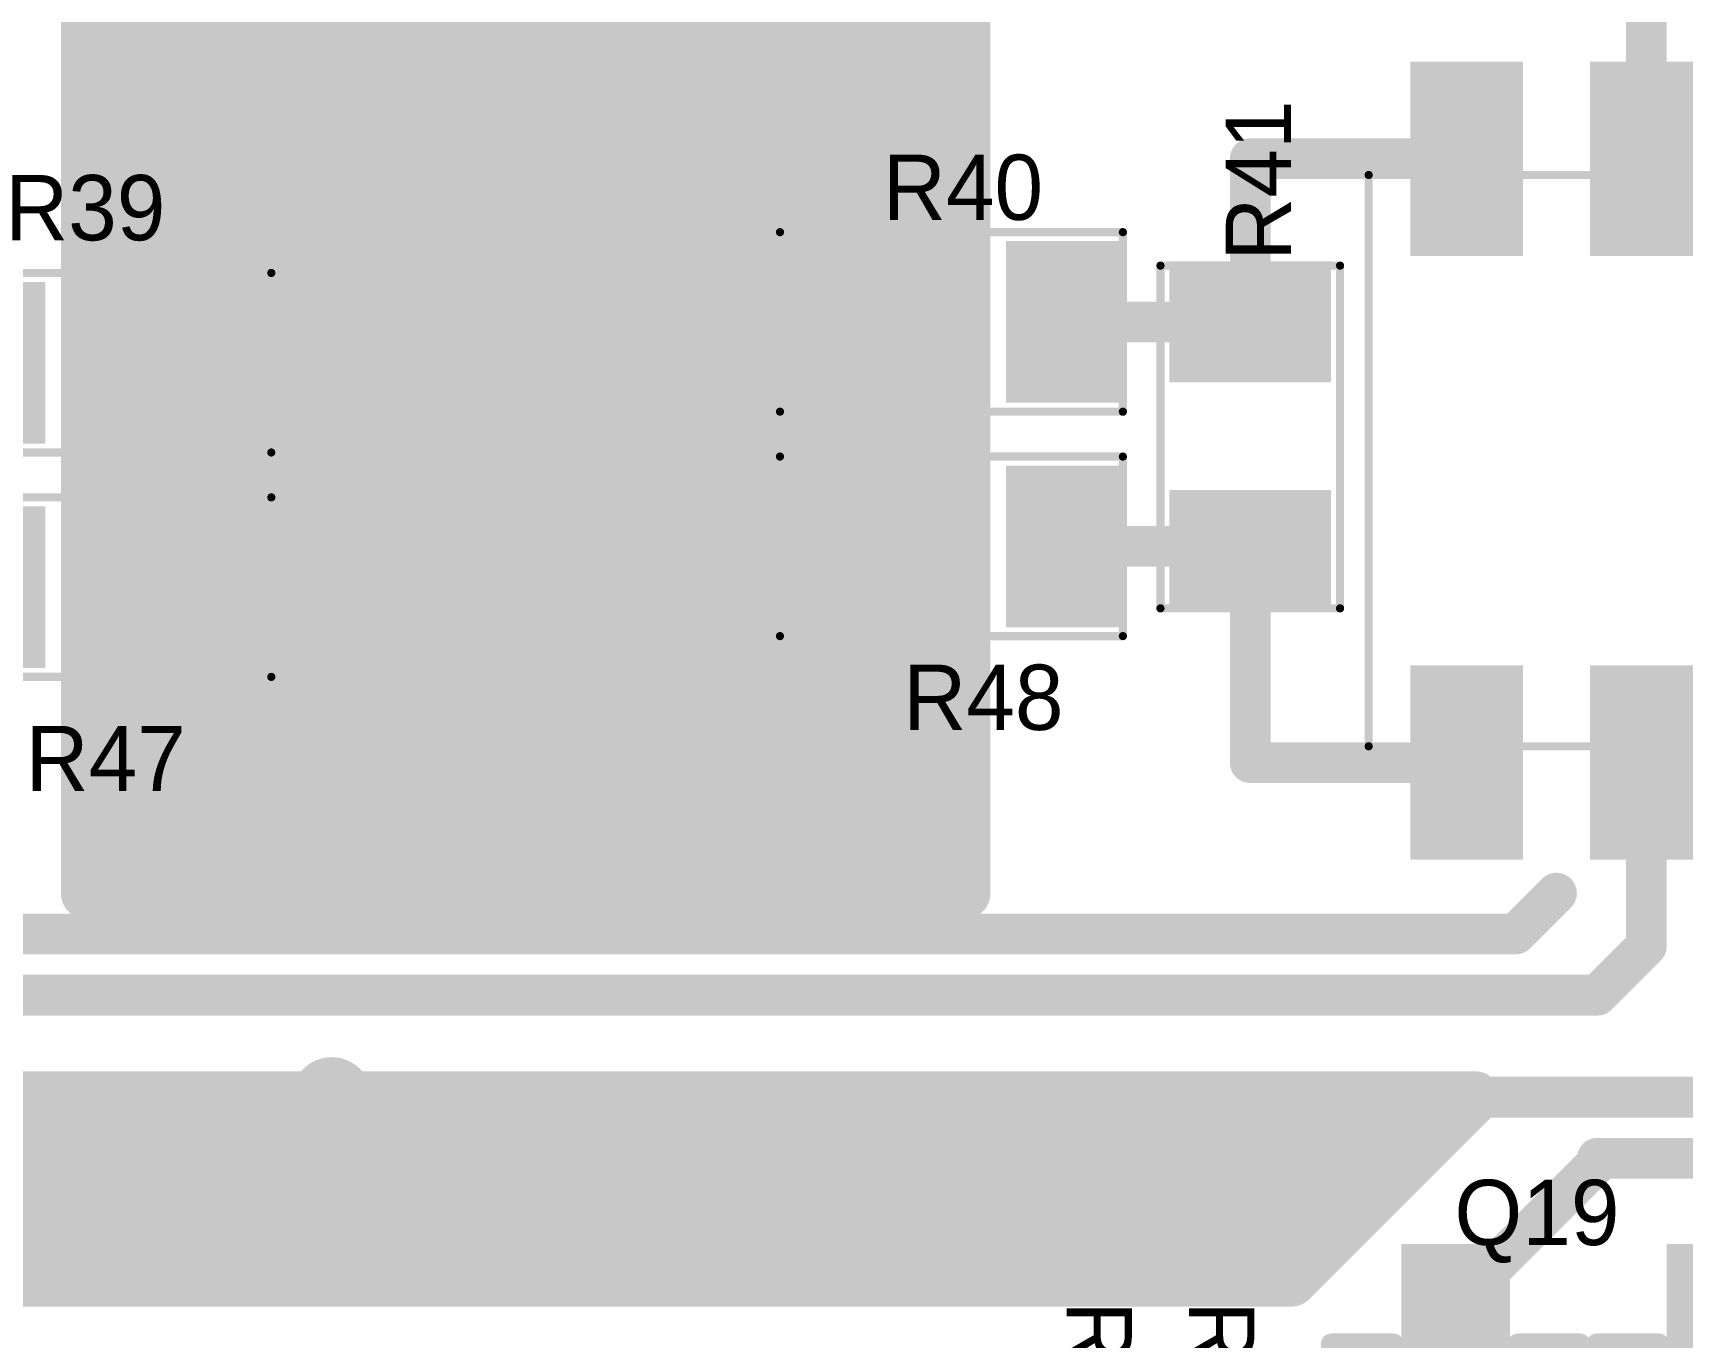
# Model space of a CAD drawing. Extents: x 416 to 470, y 213 to 332.
# Drawn here: x 437.09 to 457.3, y 267.56 to 283.54 of the extents above; entities that cross this region are included whole.
import ezdxf

# ---------------------------------------------------------------- set-up
doc = ezdxf.new("R2010")
doc.units = 0
for name, color, linetype in [('Top', 1, 'CONTINUOUS'), ('Top_Mask', 4, 'CONTINUOUS'), ('Top_Paste', 8, 'CONTINUOUS'), ('Top_Silk', 6, 'CONTINUOUS')]:
    doc.layers.add(name, color=color, linetype=linetype)

# ---------------------------------------------------------------- blocks, each defined once
blk = doc.blocks.new('UNIT_DISC')
at = {"linetype": 'CONTINUOUS', "const_width": 0.5}
blk.add_lwpolyline([(0.25, 0, 1), (-0.25, 0, 1)], format="xyb", close=True, dxfattribs=at)
blk = doc.blocks.new('SHAPE_EL_236_236_0_0_0_0')
at = {"xscale": 0.6, "yscale": 0.6, "zscale": 0.6}
blk.add_blockref('UNIT_DISC', (0, 0), dxfattribs=at)
blk = doc.blocks.new('SHAPE_EL_386_386_0_0_0_0')
at = {"xscale": 0.981, "yscale": 0.981, "zscale": 0.981}
blk.add_blockref('UNIT_DISC', (0, 0), dxfattribs=at)
blk = doc.blocks.new('0__40_41')
at = {"layer": 'Top'}
blk.add_blockref('SHAPE_EL_236_236_0_0_0_0', (0, 0), dxfattribs=at)
at = {"layer": 'Top_Mask'}
blk.add_blockref('SHAPE_EL_386_386_0_0_0_0', (0, 0), dxfattribs=at)
blk = doc.blocks.new('R_1206_7322')
at = {"layer": 'Top_Silk', "linetype": 'CONTINUOUS', "const_width": 0.1}
for points in [[(435.81, 277.85), (435.81, 275.65)], [(440.01, 277.85), (435.81, 277.85)], [(440.01, 275.65), (440.01, 277.85)], [(435.81, 275.65), (440.01, 275.65)]]:
    blk.add_lwpolyline(points, dxfattribs=at)
at = {"layer": 'Top_Silk', "xscale": 0.1, "yscale": 0.1, "zscale": 0.1}
for p in [(435.81, 277.85), (435.81, 277.85), (440.01, 277.85), (440.01, 277.85), (435.81, 275.65), (435.81, 275.65), (440.01, 275.65), (440.01, 275.65)]:
    blk.add_blockref('UNIT_DISC', p, dxfattribs=at)
blk = doc.blocks.new('SHAPE_SQ_433_629_0_0_0_0')
blk.add_solid([(-0.55, -0.8), (0.55, -0.8), (-0.55, 0.8), (0.55, 0.8)])
blk = doc.blocks.new('SHAPE_SQ_583_779_0_0_0_0')
blk.add_solid([(-0.7405, -0.9905), (0.7405, -0.9905), (-0.7405, 0.9905), (0.7405, 0.9905)])
blk = doc.blocks.new('0_9x1_6243')
at = {"layer": 'Top'}
blk.add_blockref('SHAPE_SQ_433_629_0_0_0_0', (0, 0), dxfattribs=at)
at = {"layer": 'Top_Mask'}
blk.add_blockref('SHAPE_SQ_583_779_0_0_0_0', (0, 0), dxfattribs=at)
at = {"layer": 'Top_Paste'}
blk.add_blockref('SHAPE_SQ_433_629_0_0_0_0', (0, 0), dxfattribs=at)
blk = doc.blocks.new('0_9x1_641')
at = {"layer": 'Top'}
blk.add_blockref('SHAPE_SQ_433_629_0_0_0_0', (0, 0), dxfattribs=at)
at = {"layer": 'Top_Mask'}
blk.add_blockref('SHAPE_SQ_583_779_0_0_0_0', (0, 0), dxfattribs=at)
at = {"layer": 'Top_Paste'}
blk.add_blockref('SHAPE_SQ_433_629_0_0_0_0', (0, 0), dxfattribs=at)
blk = doc.blocks.new('R47')
for name, p in [('R_1206_7322', (0, 0)), ('0_9x1_6243', (436.5, 276.75)), ('0_9x1_641', (439.3, 276.75))]:
    blk.add_blockref(name, p)
at = {"layer": 'Top_Silk'}
blk.add_text('R47', height=0.8, dxfattribs=at).set_placement((437, 274.25))
blk = doc.blocks.new('R_1206_7335')
at = {"layer": 'Top_Silk', "linetype": 'CONTINUOUS', "const_width": 0.1}
for points in [[(435.81, 280.6), (435.81, 278.4)], [(440.01, 280.6), (435.81, 280.6)], [(440.01, 278.4), (440.01, 280.6)], [(435.81, 278.4), (440.01, 278.4)]]:
    blk.add_lwpolyline(points, dxfattribs=at)
at = {"layer": 'Top_Silk', "xscale": 0.1, "yscale": 0.1, "zscale": 0.1}
for p in [(435.81, 280.6), (435.81, 280.6), (440.01, 280.6), (440.01, 280.6), (435.81, 278.4), (435.81, 278.4), (440.01, 278.4), (440.01, 278.4)]:
    blk.add_blockref('UNIT_DISC', p, dxfattribs=at)
blk = doc.blocks.new('0_9x1_6241')
at = {"layer": 'Top'}
blk.add_blockref('SHAPE_SQ_433_629_0_0_0_0', (0, 0), dxfattribs=at)
at = {"layer": 'Top_Mask'}
blk.add_blockref('SHAPE_SQ_583_779_0_0_0_0', (0, 0), dxfattribs=at)
at = {"layer": 'Top_Paste'}
blk.add_blockref('SHAPE_SQ_433_629_0_0_0_0', (0, 0), dxfattribs=at)
blk = doc.blocks.new('R39')
for name, p in [('R_1206_7335', (0, 0)), ('0_9x1_6241', (436.5, 279.5)), ('0_9x1_641', (439.3, 279.5))]:
    blk.add_blockref(name, p)
at = {"layer": 'Top_Silk'}
blk.add_text('R39', height=0.8, dxfattribs=at).set_placement((436.75, 281))
blk = doc.blocks.new('R_0603_7447')
at = {"layer": 'Top_Silk', "linetype": 'CONTINUOUS', "const_width": 0.1}
for points in [[(451.025, 265.425), (452.475, 265.425)], [(451.025, 263.075), (451.025, 265.425)], [(452.475, 265.425), (452.475, 263.075)], [(452.475, 263.075), (451.025, 263.075)]]:
    blk.add_lwpolyline(points, dxfattribs=at)
at = {"layer": 'Top_Silk', "xscale": 0.1, "yscale": 0.1, "zscale": 0.1}
for p in [(451.025, 265.425), (451.025, 265.425), (452.475, 265.425), (452.475, 265.425), (451.025, 263.075), (451.025, 263.075), (452.475, 263.075), (452.475, 263.075)]:
    blk.add_blockref('UNIT_DISC', p, dxfattribs=at)
blk = doc.blocks.new('SHAPE_SQ_236_354_0_0_0_0')
blk.add_solid([(-0.3, -0.45), (0.3, -0.45), (-0.3, 0.45), (0.3, 0.45)])
blk = doc.blocks.new('SHAPE_SQ_386_504_0_0_0_0')
blk.add_solid([(-0.4905, -0.6405), (0.4905, -0.6405), (-0.4905, 0.6405), (0.4905, 0.6405)])
blk = doc.blocks.new('0_6x0_928')
at = {"layer": 'Top'}
blk.add_blockref('SHAPE_SQ_236_354_0_0_0_0', (0, 0), dxfattribs=at)
at = {"layer": 'Top_Mask'}
blk.add_blockref('SHAPE_SQ_386_504_0_0_0_0', (0, 0), dxfattribs=at)
at = {"layer": 'Top_Paste'}
blk.add_blockref('SHAPE_SQ_236_354_0_0_0_0', (0, 0), dxfattribs=at)
blk = doc.blocks.new('0_6x0_958')
at = {"layer": 'Top'}
blk.add_blockref('SHAPE_SQ_236_354_0_0_0_0', (0, 0), dxfattribs=at)
at = {"layer": 'Top_Mask'}
blk.add_blockref('SHAPE_SQ_386_504_0_0_0_0', (0, 0), dxfattribs=at)
at = {"layer": 'Top_Paste'}
blk.add_blockref('SHAPE_SQ_236_354_0_0_0_0', (0, 0), dxfattribs=at)
blk = doc.blocks.new('R52')
blk.add_blockref('R_0603_7447', (0, 0))
at = {"rotation": 270}
for name, p in [('0_6x0_928', (451.75, 265)), ('0_6x0_958', (451.75, 263.5))]:
    blk.add_blockref(name, p, dxfattribs=at)
at = {"layer": 'Top_Silk'}
blk.add_text('R52', height=0.8, rotation=270, dxfattribs=at).set_placement((451.25, 268))
blk = doc.blocks.new('SOT_23_A1A2K__7459')
at = {"layer": 'Top_Silk', "linetype": 'CONTINUOUS', "const_width": 0.254}
for points in [[(452.99199, 267.4772), (453.754, 267.4772)], [(452.992, 266.46119), (452.99199, 267.4772)], [(455.278, 267.4772), (456.04001, 267.4772)], [(456.04001, 266.4612), (456.04001, 267.4772)], [(454.262, 266.20719), (454.77, 266.20719)]]:
    blk.add_lwpolyline(points, dxfattribs=at)
at = {"layer": 'Top_Silk', "xscale": 0.254, "yscale": 0.254, "zscale": 0.254}
for p in [(452.99199, 267.4772), (452.99199, 267.4772), (453.754, 267.4772), (455.278, 267.4772), (456.04001, 267.4772), (456.04001, 267.4772), (452.992, 266.46119), (456.04001, 266.4612), (454.262, 266.20719), (454.77, 266.20719)]:
    blk.add_blockref('UNIT_DISC', p, dxfattribs=at)
blk = doc.blocks.new('SHAPE_SQ_374_433_0_0_0_0')
blk.add_solid([(-0.475, -0.55), (0.475, -0.55), (-0.475, 0.55), (0.475, 0.55)])
blk = doc.blocks.new('SHAPE_SQ_524_583_0_0_0_0')
blk.add_solid([(-0.6655, -0.7405), (0.6655, -0.7405), (-0.6655, 0.7405), (0.6655, 0.7405)])
blk = doc.blocks.new('P_SX32Y32D0T32')
at = {"layer": 'Top'}
blk.add_blockref('SHAPE_SQ_374_433_0_0_0_0', (0, 0), dxfattribs=at)
at = {"layer": 'Top_Mask'}
blk.add_blockref('SHAPE_SQ_524_583_0_0_0_0', (0, 0), dxfattribs=at)
at = {"layer": 'Top_Paste'}
blk.add_blockref('SHAPE_SQ_374_433_0_0_0_0', (0, 0), dxfattribs=at)
blk = doc.blocks.new('P_SX32Y32D0T21')
at = {"layer": 'Top'}
blk.add_blockref('SHAPE_SQ_374_433_0_0_0_0', (0, 0), dxfattribs=at)
at = {"layer": 'Top_Mask'}
blk.add_blockref('SHAPE_SQ_524_583_0_0_0_0', (0, 0), dxfattribs=at)
at = {"layer": 'Top_Paste'}
blk.add_blockref('SHAPE_SQ_374_433_0_0_0_0', (0, 0), dxfattribs=at)
blk = doc.blocks.new('P_SX32Y32D0T269')
at = {"layer": 'Top'}
blk.add_blockref('SHAPE_SQ_374_433_0_0_0_0', (0, 0), dxfattribs=at)
at = {"layer": 'Top_Mask'}
blk.add_blockref('SHAPE_SQ_524_583_0_0_0_0', (0, 0), dxfattribs=at)
at = {"layer": 'Top_Paste'}
blk.add_blockref('SHAPE_SQ_374_433_0_0_0_0', (0, 0), dxfattribs=at)
blk = doc.blocks.new('Q19')
for name, p in [('P_SX32Y32D0T269', (454.51601, 267.9598)), ('SOT_23_A1A2K__7459', (0, 0)), ('P_SX32Y32D0T21', (453.5, 265.75)), ('P_SX32Y32D0T32', (455.532, 265.75))]:
    blk.add_blockref(name, p)
at = {"layer": 'Top_Silk'}
blk.add_text('Q19', height=0.8, dxfattribs=at).set_placement((454.5, 268.6875))
blk = doc.blocks.new('R_1206_7585')
at = {"layer": 'Top_Silk', "linetype": 'CONTINUOUS', "const_width": 0.1}
for points in [[(453.1, 280.69), (450.9, 280.69)], [(450.9, 280.69), (450.9, 276.49)], [(453.1, 276.49), (453.1, 280.69)], [(450.9, 276.49), (453.1, 276.49)]]:
    blk.add_lwpolyline(points, dxfattribs=at)
at = {"layer": 'Top_Silk', "xscale": 0.1, "yscale": 0.1, "zscale": 0.1}
for p in [(450.9, 280.69), (450.9, 280.69), (453.1, 280.69), (453.1, 280.69), (450.9, 276.49), (450.9, 276.49), (453.1, 276.49), (453.1, 276.49)]:
    blk.add_blockref('UNIT_DISC', p, dxfattribs=at)
blk = doc.blocks.new('0_9x1_6246')
at = {"layer": 'Top'}
blk.add_blockref('SHAPE_SQ_433_629_0_0_0_0', (0, 0), dxfattribs=at)
at = {"layer": 'Top_Mask'}
blk.add_blockref('SHAPE_SQ_583_779_0_0_0_0', (0, 0), dxfattribs=at)
at = {"layer": 'Top_Paste'}
blk.add_blockref('SHAPE_SQ_433_629_0_0_0_0', (0, 0), dxfattribs=at)
blk = doc.blocks.new('0_9x1_6244')
at = {"layer": 'Top'}
blk.add_blockref('SHAPE_SQ_433_629_0_0_0_0', (0, 0), dxfattribs=at)
at = {"layer": 'Top_Mask'}
blk.add_blockref('SHAPE_SQ_583_779_0_0_0_0', (0, 0), dxfattribs=at)
at = {"layer": 'Top_Paste'}
blk.add_blockref('SHAPE_SQ_433_629_0_0_0_0', (0, 0), dxfattribs=at)
blk = doc.blocks.new('R41')
blk.add_blockref('R_1206_7585', (0, 0))
at = {"rotation": 270}
for name, p in [('0_9x1_6246', (452, 280)), ('0_9x1_6244', (452, 277.2))]:
    blk.add_blockref(name, p, dxfattribs=at)
at = {"layer": 'Top_Silk'}
blk.add_text('R41', height=0.8, rotation=90, dxfattribs=at).set_placement((452.5, 280.75))
blk = doc.blocks.new('R_1206_7887')
at = {"layer": 'Top_Silk', "linetype": 'CONTINUOUS', "const_width": 0.1}
for points in [[(446.24, 278.35), (446.24, 276.15)], [(450.44, 278.35), (446.24, 278.35)], [(450.44, 276.15), (450.44, 278.35)], [(446.24, 276.15), (450.44, 276.15)]]:
    blk.add_lwpolyline(points, dxfattribs=at)
at = {"layer": 'Top_Silk', "xscale": 0.1, "yscale": 0.1, "zscale": 0.1}
for p in [(446.24, 278.35), (446.24, 278.35), (450.44, 278.35), (450.44, 278.35), (446.24, 276.15), (446.24, 276.15), (450.44, 276.15), (450.44, 276.15)]:
    blk.add_blockref('UNIT_DISC', p, dxfattribs=at)
blk = doc.blocks.new('R48')
blk.add_blockref('R_1206_7887', (0, 0))
at = {"rotation": 180}
for name, p in [('0_9x1_641', (446.95, 277.25)), ('0_9x1_6244', (449.75, 277.25))]:
    blk.add_blockref(name, p, dxfattribs=at)
at = {"layer": 'Top_Silk'}
blk.add_text('R48', height=0.8, dxfattribs=at).set_placement((447.75, 275))
blk = doc.blocks.new('R_0603_8150')
at = {"layer": 'Top_Silk', "linetype": 'CONTINUOUS', "const_width": 0.1}
for points in [[(449.525, 265.425), (450.975, 265.425)], [(449.525, 263.075), (449.525, 265.425)], [(450.975, 265.425), (450.975, 263.075)], [(450.975, 263.075), (449.525, 263.075)]]:
    blk.add_lwpolyline(points, dxfattribs=at)
at = {"layer": 'Top_Silk', "xscale": 0.1, "yscale": 0.1, "zscale": 0.1}
for p in [(449.525, 265.425), (449.525, 265.425), (450.975, 265.425), (450.975, 265.425), (449.525, 263.075), (449.525, 263.075), (450.975, 263.075), (450.975, 263.075)]:
    blk.add_blockref('UNIT_DISC', p, dxfattribs=at)
blk = doc.blocks.new('0_6x0_929')
at = {"layer": 'Top'}
blk.add_blockref('SHAPE_SQ_236_354_0_0_0_0', (0, 0), dxfattribs=at)
at = {"layer": 'Top_Mask'}
blk.add_blockref('SHAPE_SQ_386_504_0_0_0_0', (0, 0), dxfattribs=at)
at = {"layer": 'Top_Paste'}
blk.add_blockref('SHAPE_SQ_236_354_0_0_0_0', (0, 0), dxfattribs=at)
blk = doc.blocks.new('0_6x0_957')
at = {"layer": 'Top'}
blk.add_blockref('SHAPE_SQ_236_354_0_0_0_0', (0, 0), dxfattribs=at)
at = {"layer": 'Top_Mask'}
blk.add_blockref('SHAPE_SQ_386_504_0_0_0_0', (0, 0), dxfattribs=at)
at = {"layer": 'Top_Paste'}
blk.add_blockref('SHAPE_SQ_236_354_0_0_0_0', (0, 0), dxfattribs=at)
blk = doc.blocks.new('R51')
blk.add_blockref('R_0603_8150', (0, 0))
at = {"rotation": 270}
for name, p in [('0_6x0_929', (450.25, 265)), ('0_6x0_957', (450.25, 263.5))]:
    blk.add_blockref(name, p, dxfattribs=at)
at = {"layer": 'Top_Silk'}
blk.add_text('R51', height=0.8, rotation=270, dxfattribs=at).set_placement((449.75, 268))
blk = doc.blocks.new('SOT_23_A1A2K__8176')
at = {"layer": 'Top_Silk', "linetype": 'CONTINUOUS', "const_width": 0.254}
for points in [[(456.24199, 267.4772), (457.004, 267.4772)], [(456.242, 266.46119), (456.24199, 267.4772)], [(458.528, 267.4772), (459.29001, 267.4772)], [(459.29001, 266.4612), (459.29001, 267.4772)], [(457.512, 266.20719), (458.02, 266.20719)]]:
    blk.add_lwpolyline(points, dxfattribs=at)
at = {"layer": 'Top_Silk', "xscale": 0.254, "yscale": 0.254, "zscale": 0.254}
for p in [(456.24199, 267.4772), (456.24199, 267.4772), (457.004, 267.4772), (458.528, 267.4772), (459.29001, 267.4772), (459.29001, 267.4772), (456.242, 266.46119), (459.29001, 266.4612), (457.512, 266.20719), (458.02, 266.20719)]:
    blk.add_blockref('UNIT_DISC', p, dxfattribs=at)
blk = doc.blocks.new('P_SX32Y32D0T23')
at = {"layer": 'Top'}
blk.add_blockref('SHAPE_SQ_374_433_0_0_0_0', (0, 0), dxfattribs=at)
at = {"layer": 'Top_Mask'}
blk.add_blockref('SHAPE_SQ_524_583_0_0_0_0', (0, 0), dxfattribs=at)
at = {"layer": 'Top_Paste'}
blk.add_blockref('SHAPE_SQ_374_433_0_0_0_0', (0, 0), dxfattribs=at)
blk = doc.blocks.new('P_SX32Y32D0T270')
at = {"layer": 'Top'}
blk.add_blockref('SHAPE_SQ_374_433_0_0_0_0', (0, 0), dxfattribs=at)
at = {"layer": 'Top_Mask'}
blk.add_blockref('SHAPE_SQ_524_583_0_0_0_0', (0, 0), dxfattribs=at)
at = {"layer": 'Top_Paste'}
blk.add_blockref('SHAPE_SQ_374_433_0_0_0_0', (0, 0), dxfattribs=at)
blk = doc.blocks.new('Q110')
for name, p in [('P_SX32Y32D0T270', (457.76601, 267.9598)), ('SOT_23_A1A2K__8176', (0, 0)), ('P_SX32Y32D0T23', (456.75, 265.75)), ('P_SX32Y32D0T32', (458.782, 265.75))]:
    blk.add_blockref(name, p)
at = {"layer": 'Top_Silk'}
blk.add_text('Q110', height=0.8, dxfattribs=at).set_placement((458.25, 268.6875))
blk = doc.blocks.new('R_1206_8226')
at = {"layer": 'Top_Silk', "linetype": 'CONTINUOUS', "const_width": 0.1}
for points in [[(446.24, 281.1), (446.24, 278.9)], [(450.44, 281.1), (446.24, 281.1)], [(450.44, 278.9), (450.44, 281.1)], [(446.24, 278.9), (450.44, 278.9)]]:
    blk.add_lwpolyline(points, dxfattribs=at)
at = {"layer": 'Top_Silk', "xscale": 0.1, "yscale": 0.1, "zscale": 0.1}
for p in [(446.24, 281.1), (446.24, 281.1), (450.44, 281.1), (450.44, 281.1), (446.24, 278.9), (446.24, 278.9), (450.44, 278.9), (450.44, 278.9)]:
    blk.add_blockref('UNIT_DISC', p, dxfattribs=at)
blk = doc.blocks.new('R40')
blk.add_blockref('R_1206_8226', (0, 0))
at = {"rotation": 180}
for name, p in [('0_9x1_641', (446.95, 280)), ('0_9x1_6246', (449.75, 280))]:
    blk.add_blockref(name, p, dxfattribs=at)
at = {"layer": 'Top_Silk'}
blk.add_text('R40', height=0.8, dxfattribs=at).set_placement((447.5, 281.25))
blk = doc.blocks.new('G6K_2F_8700')
at = {"layer": 'Top_Silk', "linetype": 'CONTINUOUS', "const_width": 0.1}
for points in [[(453.45, 274.8), (453.45, 281.8)], [(453.45, 281.8), (463.45, 281.8)], [(463.45, 281.8), (463.45, 274.8)], [(463.45, 274.8), (453.45, 274.8)]]:
    blk.add_lwpolyline(points, dxfattribs=at)
at = {"layer": 'Top_Silk', "xscale": 0.1, "yscale": 0.1, "zscale": 0.1}
for p in [(453.45, 281.8), (453.45, 281.8), (463.45, 281.8), (463.45, 281.8), (453.45, 274.8), (453.45, 274.8), (463.45, 274.8), (463.45, 274.8)]:
    blk.add_blockref('UNIT_DISC', p, dxfattribs=at)
blk = doc.blocks.new('SHAPE_SQ_787_393_0_0_0_0')
blk.add_solid([(-1, -0.5), (1, -0.5), (-1, 0.5), (1, 0.5)])
blk = doc.blocks.new('SHAPE_SQ_937_543_0_0_0_0')
blk.add_solid([(-1.1905, -0.6905), (1.1905, -0.6905), (-1.1905, 0.6905), (1.1905, 0.6905)])
blk = doc.blocks.new('2_0x1_041')
at = {"layer": 'Top'}
blk.add_blockref('SHAPE_SQ_787_393_0_0_0_0', (0, 0), dxfattribs=at)
at = {"layer": 'Top_Mask'}
blk.add_blockref('SHAPE_SQ_937_543_0_0_0_0', (0, 0), dxfattribs=at)
at = {"layer": 'Top_Paste'}
blk.add_blockref('SHAPE_SQ_787_393_0_0_0_0', (0, 0), dxfattribs=at)
blk = doc.blocks.new('2_0x1_0269')
at = {"layer": 'Top'}
blk.add_blockref('SHAPE_SQ_787_393_0_0_0_0', (0, 0), dxfattribs=at)
at = {"layer": 'Top_Mask'}
blk.add_blockref('SHAPE_SQ_937_543_0_0_0_0', (0, 0), dxfattribs=at)
at = {"layer": 'Top_Paste'}
blk.add_blockref('SHAPE_SQ_787_393_0_0_0_0', (0, 0), dxfattribs=at)
blk = doc.blocks.new('2_0x1_0133')
at = {"layer": 'Top'}
blk.add_blockref('SHAPE_SQ_787_393_0_0_0_0', (0, 0), dxfattribs=at)
at = {"layer": 'Top_Mask'}
blk.add_blockref('SHAPE_SQ_937_543_0_0_0_0', (0, 0), dxfattribs=at)
at = {"layer": 'Top_Paste'}
blk.add_blockref('SHAPE_SQ_787_393_0_0_0_0', (0, 0), dxfattribs=at)
blk = doc.blocks.new('2_0x1_0230')
at = {"layer": 'Top'}
blk.add_blockref('SHAPE_SQ_787_393_0_0_0_0', (0, 0), dxfattribs=at)
at = {"layer": 'Top_Mask'}
blk.add_blockref('SHAPE_SQ_937_543_0_0_0_0', (0, 0), dxfattribs=at)
at = {"layer": 'Top_Paste'}
blk.add_blockref('SHAPE_SQ_787_393_0_0_0_0', (0, 0), dxfattribs=at)
blk = doc.blocks.new('2_0x1_0246')
at = {"layer": 'Top'}
blk.add_blockref('SHAPE_SQ_787_393_0_0_0_0', (0, 0), dxfattribs=at)
at = {"layer": 'Top_Mask'}
blk.add_blockref('SHAPE_SQ_937_543_0_0_0_0', (0, 0), dxfattribs=at)
at = {"layer": 'Top_Paste'}
blk.add_blockref('SHAPE_SQ_787_393_0_0_0_0', (0, 0), dxfattribs=at)
blk = doc.blocks.new('2_0x1_0244')
at = {"layer": 'Top'}
blk.add_blockref('SHAPE_SQ_787_393_0_0_0_0', (0, 0), dxfattribs=at)
at = {"layer": 'Top_Mask'}
blk.add_blockref('SHAPE_SQ_937_543_0_0_0_0', (0, 0), dxfattribs=at)
at = {"layer": 'Top_Paste'}
blk.add_blockref('SHAPE_SQ_787_393_0_0_0_0', (0, 0), dxfattribs=at)
blk = doc.blocks.new('2_0x1_0229')
at = {"layer": 'Top'}
blk.add_blockref('SHAPE_SQ_787_393_0_0_0_0', (0, 0), dxfattribs=at)
at = {"layer": 'Top_Mask'}
blk.add_blockref('SHAPE_SQ_937_543_0_0_0_0', (0, 0), dxfattribs=at)
at = {"layer": 'Top_Paste'}
blk.add_blockref('SHAPE_SQ_787_393_0_0_0_0', (0, 0), dxfattribs=at)
blk = doc.blocks.new('RL7')
at = {"rotation": 270}
for name, p in [('2_0x1_0246', (454.65, 282)), ('2_0x1_0230', (456.85, 282)), ('2_0x1_0133', (459.05, 282)), ('2_0x1_041', (462.25, 282)), ('2_0x1_0244', (454.65, 274.6)), ('2_0x1_0229', (456.85, 274.6)), ('2_0x1_0133', (459.05, 274.6)), ('2_0x1_0269', (462.25, 274.6))]:
    blk.add_blockref(name, p, dxfattribs=at)
blk.add_blockref('G6K_2F_8700', (0, 0))
blk = doc.blocks.new('CUPOUR_L1_F0_TT45_9617')
at = {"layer": 'Top', "linetype": 'CONTINUOUS', "const_width": 0.635}
for points in [[(431.75, 270.5), (434, 268.25)], [(454.75, 270.5), (431.75, 270.5)], [(452.5, 268.25), (454.75, 270.5)], [(432.095, 270.155), (454.405, 270.155)], [(432.57125, 269.67875), (453.92875, 269.67875)], [(433.0475, 269.2025), (453.4525, 269.2025)], [(433.52375, 268.72625), (452.97625, 268.72625)], [(434, 268.25), (452.5, 268.25)], [(434, 268.25), (452.5, 268.25)]]:
    blk.add_lwpolyline(points, dxfattribs=at)
at = {"layer": 'Top', "xscale": 0.635, "yscale": 0.635, "zscale": 0.635}
for p in [(431.75, 270.5), (431.75, 270.5), (454.75, 270.5), (454.75, 270.5), (432.095, 270.155), (454.405, 270.155), (432.57125, 269.67875), (453.92875, 269.67875), (433.0475, 269.2025), (453.4525, 269.2025), (433.52375, 268.72625), (452.97625, 268.72625), (434, 268.25), (434, 268.25), (434, 268.25), (452.5, 268.25), (452.5, 268.25), (452.5, 268.25)]:
    blk.add_blockref('UNIT_DISC', p, dxfattribs=at)
blk = doc.blocks.new('CUPOUR_L1_F0_TT45_9889')
at = {"layer": 'Top', "linetype": 'CONTINUOUS'}
for points, const_width in [([(437.75, 315.25), (437.75, 273)], 0.635), ([(448.5, 273), (448.5, 315.25)], 0.635), ([(437.75, 283.4775), (448.5, 283.4775)], 0.635), ([(437.75, 283.00125), (448.5, 283.00125)], 0.635), ([(437.75, 282.525), (448.5, 282.525)], 0.635), ([(437.75, 282.04875), (448.5, 282.04875)], 0.635), ([(437.75, 281.5725), (448.5, 281.5725)], 0.635), ([(446.0422, 281.1578), (446.4, 281.30601)], 0.635), ([(446.4, 281.30601), (447.5, 281.30601)], 0.635), ([(447.5, 281.30601), (447.8578, 281.1578)], 0.635), ([(437.75, 281.09625), (446.0167, 281.09625)], 0.635), ([(445.89399, 280.8), (446.0422, 281.1578)], 0.635), ([(446.5905, 280.6095), (446.0422, 281.1578)], 0.381), ([(447.3095, 280.6095), (447.8578, 281.1578)], 0.381), ([(447.8578, 281.1578), (448.00601, 280.8)], 0.635), ([(447.88329, 281.09625), (448.5, 281.09625)], 0.635), ([(438.3922, 280.6578), (438.75, 280.80601)], 0.635), ([(438.75, 280.80601), (439.85, 280.80601)], 0.635), ([(439.85, 280.80601), (440.2078, 280.6578)], 0.635), ([(445.89399, 279.2), (445.89399, 280.8)], 0.635), ([(448.00601, 280.8), (448.00601, 279.2)], 0.635), ([(437.75, 280.62), (438.37654, 280.62)], 0.635), ([(438.24399, 280.3), (438.3922, 280.6578)], 0.635), ([(440.2078, 280.6578), (440.35601, 280.3)], 0.635), ([(440.22345, 280.62), (445.89399, 280.62)], 0.635), ([(448.00601, 280.62), (448.5, 280.62)], 0.635), ([(438.9405, 280.1095), (438.3922, 280.6578)], 0.381), ([(439.6595, 280.1095), (440.2078, 280.6578)], 0.381), ([(438.24399, 278.7), (438.24399, 280.3)], 0.635), ([(440.35601, 280.3), (440.35601, 278.7)], 0.635), ([(437.75, 280.14375), (438.24399, 280.14375)], 0.635), ([(440.35601, 280.14375), (445.89399, 280.14375)], 0.635), ([(448.00601, 280.14375), (448.5, 280.14375)], 0.635), ([(437.75, 279.6675), (438.24399, 279.6675)], 0.635), ([(440.35601, 279.6675), (445.89399, 279.6675)], 0.635), ([(448.00601, 279.6675), (448.5, 279.6675)], 0.635), ([(437.75, 279.19125), (438.24399, 279.19125)], 0.635), ([(440.35601, 279.19125), (445.89761, 279.19125)], 0.635), ([(446.0422, 278.8422), (445.89399, 279.2)], 0.635), ([(446.5905, 279.3905), (446.0422, 278.8422)], 0.381), ([(447.3095, 279.3905), (447.8578, 278.8422)], 0.381), ([(448.00601, 279.2), (447.8578, 278.8422)], 0.635), ([(448.00238, 279.19125), (448.5, 279.19125)], 0.635), ([(446.4, 278.69399), (446.0422, 278.8422)], 0.635), ([(447.8578, 278.8422), (447.5, 278.69399)], 0.635), ([(437.75, 278.715), (438.24399, 278.715)], 0.635), ([(438.3922, 278.3422), (438.24399, 278.7)], 0.635), ([(438.9405, 278.8905), (438.3922, 278.3422)], 0.381), ([(439.6595, 278.8905), (440.2078, 278.3422)], 0.381), ([(440.35601, 278.7), (440.2078, 278.3422)], 0.635), ([(440.35601, 278.715), (446.34927, 278.715)], 0.635), ([(447.5, 278.69399), (446.4, 278.69399)], 0.635), ([(447.55072, 278.715), (448.5, 278.715)], 0.635), ([(445.89399, 278.05), (446.0422, 278.4078)], 0.635), ([(446.0422, 278.4078), (446.4, 278.55601)], 0.635), ([(446.4, 278.55601), (447.5, 278.55601)], 0.635), ([(447.5, 278.55601), (447.8578, 278.4078)], 0.635), ([(447.8578, 278.4078), (448.00601, 278.05)], 0.635), ([(437.75, 278.23875), (438.64194, 278.23875)], 0.635), ([(438.75, 278.19399), (438.3922, 278.3422)], 0.635), ([(439.85, 278.19399), (438.75, 278.19399)], 0.635), ([(440.2078, 278.3422), (439.85, 278.19399)], 0.635), ([(439.95805, 278.23875), (445.97217, 278.23875)], 0.635), ([(446.5905, 277.8595), (446.0422, 278.4078)], 0.381), ([(447.3095, 277.8595), (447.8578, 278.4078)], 0.381), ([(447.92782, 278.23875), (448.5, 278.23875)], 0.635), ([(438.3922, 277.9078), (438.75, 278.05601)], 0.635), ([(438.75, 278.05601), (439.85, 278.05601)], 0.635), ([(439.85, 278.05601), (440.2078, 277.9078)], 0.635), ([(445.89399, 276.45), (445.89399, 278.05)], 0.635), ([(448.00601, 278.05), (448.00601, 276.45)], 0.635), ([(437.75, 277.7625), (438.33201, 277.7625)], 0.635), ([(438.24399, 277.55), (438.3922, 277.9078)], 0.635), ([(438.9405, 277.3595), (438.3922, 277.9078)], 0.381), ([(439.6595, 277.3595), (440.2078, 277.9078)], 0.381), ([(440.2078, 277.9078), (440.35601, 277.55)], 0.635), ([(440.26798, 277.7625), (445.89399, 277.7625)], 0.635), ([(448.00601, 277.7625), (448.5, 277.7625)], 0.635), ([(438.24399, 275.95), (438.24399, 277.55)], 0.635), ([(440.35601, 277.55), (440.35601, 275.95)], 0.635), ([(437.75, 277.28625), (438.24399, 277.28625)], 0.635), ([(440.35601, 277.28625), (445.89399, 277.28625)], 0.635), ([(448.00601, 277.28625), (448.5, 277.28625)], 0.635), ([(437.75, 276.81), (438.24399, 276.81)], 0.635), ([(440.35601, 276.81), (445.89399, 276.81)], 0.635), ([(448.00601, 276.81), (448.5, 276.81)], 0.635), ([(446.0422, 276.0922), (445.89399, 276.45)], 0.635), ([(446.5905, 276.6405), (446.0422, 276.0922)], 0.381), ([(447.3095, 276.6405), (447.8578, 276.0922)], 0.381), ([(448.00601, 276.45), (447.8578, 276.0922)], 0.635), ([(437.75, 276.33375), (438.24399, 276.33375)], 0.635), ([(440.35601, 276.33375), (445.94214, 276.33375)], 0.635), ([(447.95785, 276.33375), (448.5, 276.33375)], 0.635), ([(438.3922, 275.5922), (438.24399, 275.95)], 0.635), ([(438.9405, 276.1405), (438.3922, 275.5922)], 0.381), ([(439.6595, 276.1405), (440.2078, 275.5922)], 0.381), ([(440.35601, 275.95), (440.2078, 275.5922)], 0.635), ([(446.4, 275.94399), (446.0422, 276.0922)], 0.635), ([(447.5, 275.94399), (446.4, 275.94399)], 0.635), ([(447.8578, 276.0922), (447.5, 275.94399)], 0.635), ([(437.75, 275.8575), (438.2823, 275.8575)], 0.635), ([(440.31769, 275.8575), (448.5, 275.8575)], 0.635), ([(438.75, 275.44399), (438.3922, 275.5922)], 0.635), ([(440.2078, 275.5922), (439.85, 275.44399)], 0.635), ([(437.75, 275.38125), (448.5, 275.38125)], 0.635), ([(439.85, 275.44399), (438.75, 275.44399)], 0.635), ([(437.75, 274.905), (448.5, 274.905)], 0.635), ([(437.75, 274.42875), (448.5, 274.42875)], 0.635), ([(437.75, 273.9525), (448.5, 273.9525)], 0.635), ([(437.75, 273.47625), (448.5, 273.47625)], 0.635), ([(437.75, 273), (448.5, 273)], 0.635), ([(437.75, 273), (448.5, 273)], 0.635)]:
    blk.add_lwpolyline(points, dxfattribs=dict(at, const_width=const_width))
at = {"layer": 'Top'}
for p, xscale, yscale, zscale in [((437.75, 283.4775), 0.635, 0.635, 0.635), ((448.5, 283.4775), 0.635, 0.635, 0.635), ((437.75, 283.00125), 0.635, 0.635, 0.635), ((448.5, 283.00125), 0.635, 0.635, 0.635), ((437.75, 282.525), 0.635, 0.635, 0.635), ((448.5, 282.525), 0.635, 0.635, 0.635), ((437.75, 282.04875), 0.635, 0.635, 0.635), ((448.5, 282.04875), 0.635, 0.635, 0.635), ((437.75, 281.5725), 0.635, 0.635, 0.635), ((448.5, 281.5725), 0.635, 0.635, 0.635), ((446.4, 281.30601), 0.635, 0.635, 0.635), ((446.4, 281.30601), 0.635, 0.635, 0.635), ((447.5, 281.30601), 0.635, 0.635, 0.635), ((447.5, 281.30601), 0.635, 0.635, 0.635), ((437.75, 281.09625), 0.635, 0.635, 0.635), ((446.0167, 281.09625), 0.635, 0.635, 0.635), ((446.0422, 281.1578), 0.635, 0.635, 0.635), ((446.0422, 281.1578), 0.635, 0.635, 0.635), ((446.0422, 281.1578), 0.381, 0.381, 0.381), ((447.8578, 281.1578), 0.635, 0.635, 0.635), ((447.8578, 281.1578), 0.635, 0.635, 0.635), ((447.88329, 281.09625), 0.635, 0.635, 0.635), ((447.8578, 281.1578), 0.381, 0.381, 0.381), ((448.5, 281.09625), 0.635, 0.635, 0.635), ((438.75, 280.80601), 0.635, 0.635, 0.635), ((438.75, 280.80601), 0.635, 0.635, 0.635), ((439.85, 280.80601), 0.635, 0.635, 0.635), ((439.85, 280.80601), 0.635, 0.635, 0.635), ((445.89399, 280.8), 0.635, 0.635, 0.635), ((445.89399, 280.8), 0.635, 0.635, 0.635), ((448.00601, 280.8), 0.635, 0.635, 0.635), ((448.00601, 280.8), 0.635, 0.635, 0.635), ((437.75, 280.62), 0.635, 0.635, 0.635), ((438.37654, 280.62), 0.635, 0.635, 0.635), ((438.3922, 280.6578), 0.635, 0.635, 0.635), ((438.3922, 280.6578), 0.635, 0.635, 0.635), ((440.2078, 280.6578), 0.635, 0.635, 0.635), ((440.2078, 280.6578), 0.635, 0.635, 0.635), ((440.22345, 280.62), 0.635, 0.635, 0.635), ((445.89399, 280.62), 0.635, 0.635, 0.635), ((448.00601, 280.62), 0.635, 0.635, 0.635), ((448.5, 280.62), 0.635, 0.635, 0.635), ((438.3922, 280.6578), 0.381, 0.381, 0.381), ((440.2078, 280.6578), 0.381, 0.381, 0.381), ((446.5905, 280.6095), 0.381, 0.381, 0.381), ((447.3095, 280.6095), 0.381, 0.381, 0.381), ((438.24399, 280.3), 0.635, 0.635, 0.635), ((438.24399, 280.3), 0.635, 0.635, 0.635), ((440.35601, 280.3), 0.635, 0.635, 0.635), ((440.35601, 280.3), 0.635, 0.635, 0.635), ((437.75, 280.14375), 0.635, 0.635, 0.635), ((438.24399, 280.14375), 0.635, 0.635, 0.635), ((438.9405, 280.1095), 0.381, 0.381, 0.381), ((439.6595, 280.1095), 0.381, 0.381, 0.381), ((440.35601, 280.14375), 0.635, 0.635, 0.635), ((445.89399, 280.14375), 0.635, 0.635, 0.635), ((448.00601, 280.14375), 0.635, 0.635, 0.635), ((448.5, 280.14375), 0.635, 0.635, 0.635), ((437.75, 279.6675), 0.635, 0.635, 0.635), ((438.24399, 279.6675), 0.635, 0.635, 0.635), ((440.35601, 279.6675), 0.635, 0.635, 0.635), ((445.89399, 279.6675), 0.635, 0.635, 0.635), ((448.00601, 279.6675), 0.635, 0.635, 0.635), ((448.5, 279.6675), 0.635, 0.635, 0.635), ((437.75, 279.19125), 0.635, 0.635, 0.635), ((438.24399, 279.19125), 0.635, 0.635, 0.635), ((440.35601, 279.19125), 0.635, 0.635, 0.635), ((445.89399, 279.2), 0.635, 0.635, 0.635), ((445.89399, 279.2), 0.635, 0.635, 0.635), ((445.89761, 279.19125), 0.635, 0.635, 0.635), ((446.5905, 279.3905), 0.381, 0.381, 0.381), ((447.3095, 279.3905), 0.381, 0.381, 0.381), ((448.00238, 279.19125), 0.635, 0.635, 0.635), ((448.00601, 279.2), 0.635, 0.635, 0.635), ((448.00601, 279.2), 0.635, 0.635, 0.635), ((448.5, 279.19125), 0.635, 0.635, 0.635), ((446.0422, 278.8422), 0.635, 0.635, 0.635), ((446.0422, 278.8422), 0.635, 0.635, 0.635), ((447.8578, 278.8422), 0.635, 0.635, 0.635), ((447.8578, 278.8422), 0.635, 0.635, 0.635), ((437.75, 278.715), 0.635, 0.635, 0.635), ((438.24399, 278.715), 0.635, 0.635, 0.635), ((438.24399, 278.7), 0.635, 0.635, 0.635), ((438.24399, 278.7), 0.635, 0.635, 0.635), ((438.9405, 278.8905), 0.381, 0.381, 0.381), ((439.6595, 278.8905), 0.381, 0.381, 0.381), ((440.35601, 278.715), 0.635, 0.635, 0.635), ((440.35601, 278.7), 0.635, 0.635, 0.635), ((440.35601, 278.7), 0.635, 0.635, 0.635), ((446.0422, 278.8422), 0.381, 0.381, 0.381), ((446.34927, 278.715), 0.635, 0.635, 0.635), ((446.4, 278.69399), 0.635, 0.635, 0.635), ((446.4, 278.69399), 0.635, 0.635, 0.635), ((447.5, 278.69399), 0.635, 0.635, 0.635), ((447.5, 278.69399), 0.635, 0.635, 0.635), ((447.55072, 278.715), 0.635, 0.635, 0.635), ((447.8578, 278.8422), 0.381, 0.381, 0.381), ((448.5, 278.715), 0.635, 0.635, 0.635), ((446.0422, 278.4078), 0.635, 0.635, 0.635), ((446.0422, 278.4078), 0.635, 0.635, 0.635), ((446.4, 278.55601), 0.635, 0.635, 0.635), ((446.4, 278.55601), 0.635, 0.635, 0.635), ((447.5, 278.55601), 0.635, 0.635, 0.635), ((447.5, 278.55601), 0.635, 0.635, 0.635), ((447.8578, 278.4078), 0.635, 0.635, 0.635), ((447.8578, 278.4078), 0.635, 0.635, 0.635), ((437.75, 278.23875), 0.635, 0.635, 0.635), ((438.3922, 278.3422), 0.635, 0.635, 0.635), ((438.3922, 278.3422), 0.635, 0.635, 0.635), ((438.3922, 278.3422), 0.381, 0.381, 0.381), ((438.64194, 278.23875), 0.635, 0.635, 0.635), ((438.75, 278.19399), 0.635, 0.635, 0.635), ((438.75, 278.19399), 0.635, 0.635, 0.635), ((439.85, 278.19399), 0.635, 0.635, 0.635), ((439.85, 278.19399), 0.635, 0.635, 0.635), ((439.95805, 278.23875), 0.635, 0.635, 0.635), ((440.2078, 278.3422), 0.635, 0.635, 0.635), ((440.2078, 278.3422), 0.635, 0.635, 0.635), ((440.2078, 278.3422), 0.381, 0.381, 0.381), ((445.97217, 278.23875), 0.635, 0.635, 0.635), ((446.0422, 278.4078), 0.381, 0.381, 0.381), ((447.92782, 278.23875), 0.635, 0.635, 0.635), ((447.8578, 278.4078), 0.381, 0.381, 0.381), ((448.5, 278.23875), 0.635, 0.635, 0.635), ((438.75, 278.05601), 0.635, 0.635, 0.635), ((438.75, 278.05601), 0.635, 0.635, 0.635), ((439.85, 278.05601), 0.635, 0.635, 0.635), ((439.85, 278.05601), 0.635, 0.635, 0.635), ((445.89399, 278.05), 0.635, 0.635, 0.635), ((445.89399, 278.05), 0.635, 0.635, 0.635), ((448.00601, 278.05), 0.635, 0.635, 0.635), ((448.00601, 278.05), 0.635, 0.635, 0.635), ((437.75, 277.7625), 0.635, 0.635, 0.635), ((438.33201, 277.7625), 0.635, 0.635, 0.635), ((438.3922, 277.9078), 0.635, 0.635, 0.635), ((438.3922, 277.9078), 0.635, 0.635, 0.635), ((438.3922, 277.9078), 0.381, 0.381, 0.381), ((440.2078, 277.9078), 0.635, 0.635, 0.635), ((440.2078, 277.9078), 0.635, 0.635, 0.635), ((440.26798, 277.7625), 0.635, 0.635, 0.635), ((440.2078, 277.9078), 0.381, 0.381, 0.381), ((445.89399, 277.7625), 0.635, 0.635, 0.635), ((448.00601, 277.7625), 0.635, 0.635, 0.635), ((448.5, 277.7625), 0.635, 0.635, 0.635), ((446.5905, 277.8595), 0.381, 0.381, 0.381), ((447.3095, 277.8595), 0.381, 0.381, 0.381), ((438.24399, 277.55), 0.635, 0.635, 0.635), ((438.24399, 277.55), 0.635, 0.635, 0.635), ((440.35601, 277.55), 0.635, 0.635, 0.635), ((440.35601, 277.55), 0.635, 0.635, 0.635), ((437.75, 277.28625), 0.635, 0.635, 0.635), ((438.24399, 277.28625), 0.635, 0.635, 0.635), ((438.9405, 277.3595), 0.381, 0.381, 0.381), ((439.6595, 277.3595), 0.381, 0.381, 0.381), ((440.35601, 277.28625), 0.635, 0.635, 0.635), ((445.89399, 277.28625), 0.635, 0.635, 0.635), ((448.00601, 277.28625), 0.635, 0.635, 0.635), ((448.5, 277.28625), 0.635, 0.635, 0.635), ((437.75, 276.81), 0.635, 0.635, 0.635), ((438.24399, 276.81), 0.635, 0.635, 0.635), ((440.35601, 276.81), 0.635, 0.635, 0.635), ((445.89399, 276.81), 0.635, 0.635, 0.635), ((448.00601, 276.81), 0.635, 0.635, 0.635), ((448.5, 276.81), 0.635, 0.635, 0.635), ((445.89399, 276.45), 0.635, 0.635, 0.635), ((445.89399, 276.45), 0.635, 0.635, 0.635), ((446.5905, 276.6405), 0.381, 0.381, 0.381), ((447.3095, 276.6405), 0.381, 0.381, 0.381), ((448.00601, 276.45), 0.635, 0.635, 0.635), ((448.00601, 276.45), 0.635, 0.635, 0.635), ((437.75, 276.33375), 0.635, 0.635, 0.635), ((438.24399, 276.33375), 0.635, 0.635, 0.635), ((440.35601, 276.33375), 0.635, 0.635, 0.635), ((445.94214, 276.33375), 0.635, 0.635, 0.635), ((447.95785, 276.33375), 0.635, 0.635, 0.635), ((448.5, 276.33375), 0.635, 0.635, 0.635), ((438.24399, 275.95), 0.635, 0.635, 0.635), ((438.24399, 275.95), 0.635, 0.635, 0.635), ((438.9405, 276.1405), 0.381, 0.381, 0.381), ((439.6595, 276.1405), 0.381, 0.381, 0.381), ((440.35601, 275.95), 0.635, 0.635, 0.635), ((440.35601, 275.95), 0.635, 0.635, 0.635), ((446.0422, 276.0922), 0.635, 0.635, 0.635), ((446.0422, 276.0922), 0.635, 0.635, 0.635), ((446.0422, 276.0922), 0.381, 0.381, 0.381), ((446.4, 275.94399), 0.635, 0.635, 0.635), ((446.4, 275.94399), 0.635, 0.635, 0.635), ((447.5, 275.94399), 0.635, 0.635, 0.635), ((447.5, 275.94399), 0.635, 0.635, 0.635), ((447.8578, 276.0922), 0.635, 0.635, 0.635), ((447.8578, 276.0922), 0.635, 0.635, 0.635), ((447.8578, 276.0922), 0.381, 0.381, 0.381), ((437.75, 275.8575), 0.635, 0.635, 0.635), ((438.2823, 275.8575), 0.635, 0.635, 0.635), ((440.31769, 275.8575), 0.635, 0.635, 0.635), ((448.5, 275.8575), 0.635, 0.635, 0.635), ((438.3922, 275.5922), 0.635, 0.635, 0.635), ((438.3922, 275.5922), 0.635, 0.635, 0.635), ((440.2078, 275.5922), 0.635, 0.635, 0.635), ((440.2078, 275.5922), 0.635, 0.635, 0.635), ((437.75, 275.38125), 0.635, 0.635, 0.635), ((438.3922, 275.5922), 0.381, 0.381, 0.381), ((438.75, 275.44399), 0.635, 0.635, 0.635), ((438.75, 275.44399), 0.635, 0.635, 0.635), ((439.85, 275.44399), 0.635, 0.635, 0.635), ((439.85, 275.44399), 0.635, 0.635, 0.635), ((440.2078, 275.5922), 0.381, 0.381, 0.381), ((448.5, 275.38125), 0.635, 0.635, 0.635), ((437.75, 274.905), 0.635, 0.635, 0.635), ((448.5, 274.905), 0.635, 0.635, 0.635), ((437.75, 274.42875), 0.635, 0.635, 0.635), ((448.5, 274.42875), 0.635, 0.635, 0.635), ((437.75, 273.9525), 0.635, 0.635, 0.635), ((448.5, 273.9525), 0.635, 0.635, 0.635), ((437.75, 273.47625), 0.635, 0.635, 0.635), ((448.5, 273.47625), 0.635, 0.635, 0.635), ((437.75, 273), 0.635, 0.635, 0.635), ((437.75, 273), 0.635, 0.635, 0.635), ((437.75, 273), 0.635, 0.635, 0.635), ((448.5, 273), 0.635, 0.635, 0.635), ((448.5, 273), 0.635, 0.635, 0.635), ((448.5, 273), 0.635, 0.635, 0.635)]:
    blk.add_blockref('UNIT_DISC', p, dxfattribs=dict(at, xscale=xscale, yscale=yscale, zscale=zscale))

msp = doc.modelspace()

# ---------------------------------------------------------------- linework, layer by layer
at = {"layer": 'Top', "linetype": 'CONTINUOUS', "const_width": 0.5}
for points in [[(446.95, 280), (446.95, 287.75)], [(439.3, 279.5), (439.05, 287)], [(456.85, 282), (456.85, 285.1)], [(452, 282), (452, 280)], [(454.65, 282), (452, 282)], [(444.7, 278.25), (446.95, 280)], [(449.75, 280), (452, 280)], [(441.3, 278.25), (439.3, 279.5)], [(439.3, 276.75), (441.3, 278.25)], [(446.95, 277.25), (444.7, 278.25)], [(439.3, 276.75), (446.95, 277.25)], [(444.7, 273.55), (446.95, 277.25)], [(449.75, 277.25), (451.95, 277.25)], [(451.95, 277.25), (452, 277.2)], [(452, 274.6), (452, 277.2)], [(440.75, 275.75), (439.3, 276.75)], [(439.3, 276.75), (440.75, 275.75)], [(441.3, 273.55), (439.3, 276.75)], [(454.65, 274.6), (452, 274.6)], [(456.85, 272.35), (456.85, 274.6)], [(441.3, 273.55), (440.25, 272.5)], [(444.7, 273.55), (445.75, 272.5)], [(455.25, 272.5), (455.75, 273)], [(430.25, 272.5), (440.25, 272.5)], [(440.25, 272.5), (445.75, 272.5)], [(445.75, 272.5), (455.25, 272.5)], [(456.25, 271.75), (456.85, 272.35)], [(430, 271.75), (456.25, 271.75)], [(426.5, 270.5), (440.75, 270.5)], [(440.75, 270.5), (457.75, 270.5)], [(456.25, 269.69379), (456.25, 269.75)], [(456.25, 269.75), (458, 269.75)], [(454.51601, 267.9598), (456.25, 269.69379)]]:
    msp.add_lwpolyline(points, dxfattribs=at)

# ---------------------------------------------------------------- block references
for name, p in [('CUPOUR_L1_F0_TT45_9889', (0, 0)), ('RL7', (0, 0)), ('0__40_41', (440.5, 282.5)), ('R41', (0, 0)), ('R40', (0, 0)), ('R39', (0, 0)), ('R48', (0, 0)), ('R47', (0, 0)), ('0__40_41', (440.75, 275.75)), ('0__40_41', (440.75, 273.5)), ('CUPOUR_L1_F0_TT45_9617', (0, 0)), ('0__40_41', (440.75, 270.5)), ('0__40_41', (453.5, 270.25)), ('Q19', (0, 0)), ('Q110', (0, 0)), ('0__40_41', (452, 268.75)), ('0__40_41', (438.25, 268.5)), ('0__40_41', (447.75, 268.5)), ('R51', (0, 0)), ('R52', (0, 0))]:
    msp.add_blockref(name, p)
at = {"layer": 'Top', "xscale": 0.5, "yscale": 0.5, "zscale": 0.5}
for p in [(452, 282), (452, 282), (454.65, 282), (456.85, 282), (446.95, 280), (446.95, 280), (449.75, 280), (452, 280), (452, 280), (439.3, 279.5), (439.3, 279.5), (441.3, 278.25), (441.3, 278.25), (444.7, 278.25), (444.7, 278.25), (446.95, 277.25), (446.95, 277.25), (446.95, 277.25), (449.75, 277.25), (451.95, 277.25), (451.95, 277.25), (452, 277.2), (452, 277.2), (439.3, 276.75), (439.3, 276.75), (439.3, 276.75), (439.3, 276.75), (439.3, 276.75), (440.75, 275.75), (440.75, 275.75), (452, 274.6), (452, 274.6), (454.65, 274.6), (456.85, 274.6), (441.3, 273.55), (441.3, 273.55), (444.7, 273.55), (444.7, 273.55), (455.75, 273), (440.25, 272.5), (440.25, 272.5), (440.25, 272.5), (445.75, 272.5), (445.75, 272.5), (445.75, 272.5), (455.25, 272.5), (455.25, 272.5), (456.85, 272.35), (456.85, 272.35), (456.25, 271.75), (456.25, 271.75), (440.75, 270.5), (440.75, 270.5), (456.25, 269.75), (456.25, 269.75), (456.25, 269.69379), (456.25, 269.69379), (454.51601, 267.9598)]:
    msp.add_blockref('UNIT_DISC', p, dxfattribs=at)

doc.saveas('drawing.dxf')
